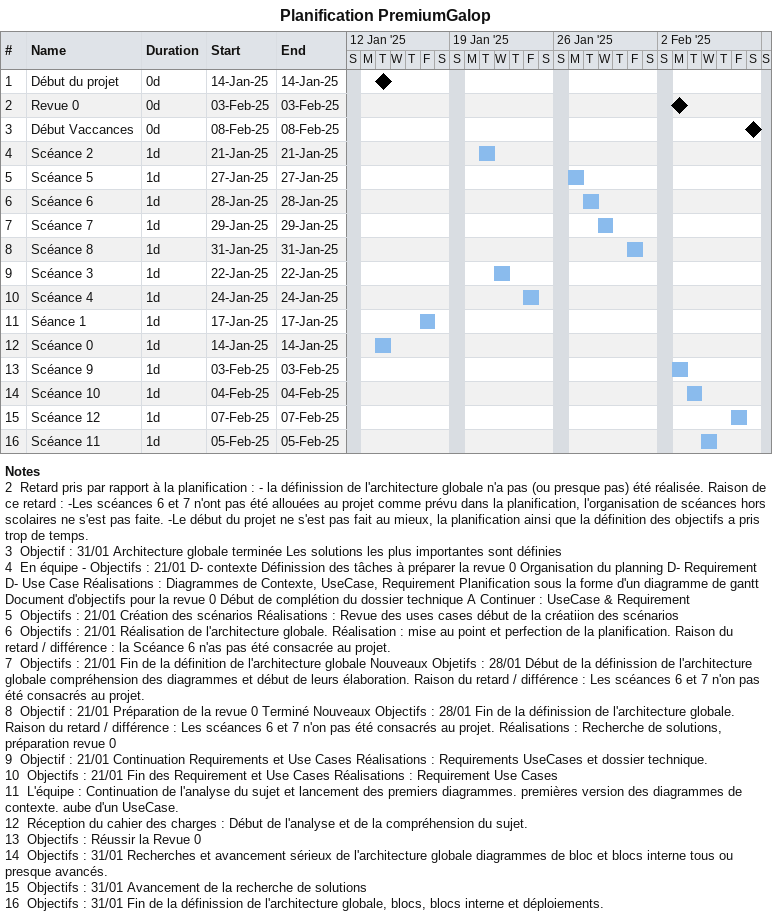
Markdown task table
Planification PremiumGalop

| ID | Task | Duration | Start | Finish |
|---|---|---|---|---|
| 1 | Début du projet | 0d | 2025-01-14 | 2025-01-14 |
| 2 | Revue 0 | 0d | 2025-02-03 | 2025-02-03 |
| 3 | Début Vaccances | 0d | 2025-02-08 | 2025-02-08 |
| 4 | Scéance 2 | 1d | 2025-01-21 | 2025-01-21 |
| 5 | Scéance 5 | 1d | 2025-01-27 | 2025-01-27 |
| 6 | Scéance 6 | 1d | 2025-01-28 | 2025-01-28 |
| 7 | Scéance 7 | 1d | 2025-01-29 | 2025-01-29 |
| 8 | Scéance 8 | 1d | 2025-01-31 | 2025-01-31 |
| 9 | Scéance 3 | 1d | 2025-01-22 | 2025-01-22 |
| 10 | Scéance 4 | 1d | 2025-01-24 | 2025-01-24 |
| 11 | Séance 1 | 1d | 2025-01-17 | 2025-01-17 |
| 12 | Scéance 0 | 1d | 2025-01-14 | 2025-01-14 |
| 13 | Scéance 9 | 1d | 2025-02-03 | 2025-02-03 |
| 14 | Scéance 10 | 1d | 2025-02-04 | 2025-02-04 |
| 15 | Scéance 12 | 1d | 2025-02-07 | 2025-02-07 |
| 16 | Scéance 11 | 1d | 2025-02-05 | 2025-02-05 |

Notes
- 2: Retard pris par rapport à la planification : - la définission de l'architecture globale n'a pas (ou presque pas) été réalisée. Raison de ce retard : -Les scéances 6 et 7 n'ont pas été allouées au projet comme prévu dans la planification, l'organisation de scéances hors scolaires ne s'est pas faite. -Le début du projet ne s'est pas fait au mieux, la planification ainsi que la définition des objectifs a pris trop de temps.
- 3: Objectif : 31/01 Architecture globale terminée Les solutions les plus importantes sont définies
- 4: En équipe - Objectifs : 21/01 D- contexte Définission des tâches à préparer la revue 0 Organisation du planning D- Requirement D- Use Case Réalisations : Diagrammes de Contexte, UseCase, Requirement Planification sous la forme d'un diagramme de gantt Document d'objectifs pour la revue 0 Début de complétion du dossier technique A Continuer : UseCase & Requirement
- 5: Objectifs : 21/01 Création des scénarios Réalisations : Revue des uses cases début de la créatiion des scénarios
- 6: Objectifs : 21/01 Réalisation de l'architecture globale. Réalisation : mise au point et perfection de la planification. Raison du retard / différence : la Scéance 6 n'as pas été consacrée au projet.
- 7: Objectifs : 21/01 Fin de la définition de l'architecture globale Nouveaux Objetifs : 28/01 Début de la définission de l'architecture globale compréhension des diagrammes et début de leurs élaboration. Raison du retard / différence : Les scéances 6 et 7 n'on pas été consacrés au projet.
- 8: Objectif : 21/01 Préparation de la revue 0 Terminé Nouveaux Objectifs : 28/01 Fin de la définission de l'architecture globale. Raison du retard / différence : Les scéances 6 et 7 n'on pas été consacrés au projet. Réalisations : Recherche de solutions, préparation revue 0
- 9: Objectif : 21/01 Continuation Requirements et Use Cases Réalisations : Requirements UseCases et dossier technique.
- 10: Objectifs : 21/01 Fin des Requirement et Use Cases Réalisations : Requirement Use Cases
- 11: L'équipe : Continuation de l'analyse du sujet et lancement des premiers diagrammes. premières version des diagrammes de contexte. aube d'un UseCase.
- 12: Réception du cahier des charges : Début de l'analyse et de la compréhension du sujet.
- 13: Objectifs : Réussir la Revue 0
- 14: Objectifs : 31/01 Recherches et avancement sérieux de l'architecture globale diagrammes de bloc et blocs interne tous ou presque avancés.
- 15: Objectifs : 31/01 Avancement de la recherche de solutions
- 16: Objectifs : 31/01 Fin de la définission de l'architecture globale, blocs, blocs interne et déploiements.
